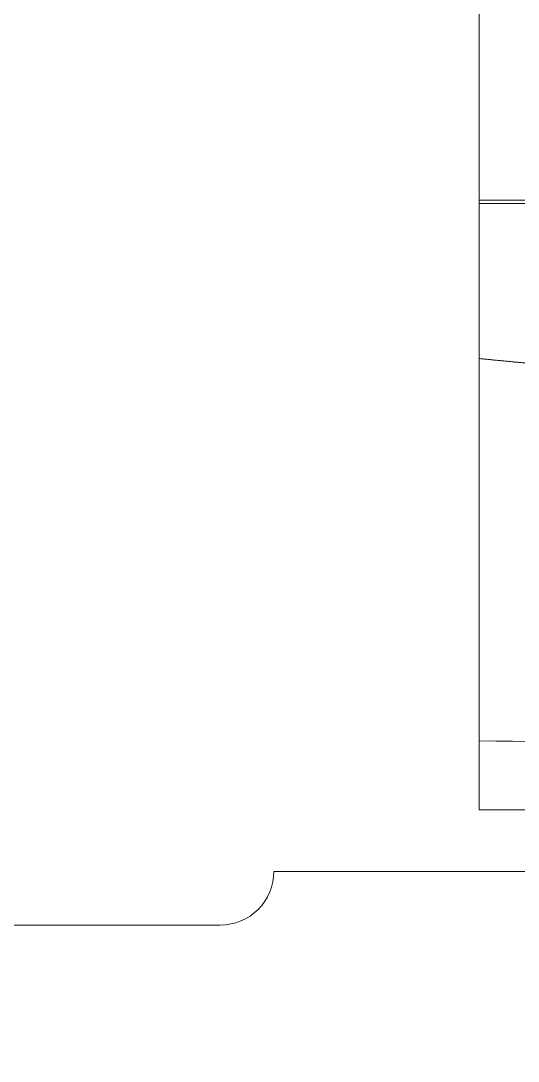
# Model space of a CAD drawing. Header units: millimetres. Extents: x -5 to 111, y -3 to 86.
# Drawn here: x 19.9888 to 20.0167, y 47.9874 to 48.0457 of the extents above; entities that cross this region are included whole.
import ezdxf

# ---------------------------------------------------------------- set-up
doc = ezdxf.new("R2010")
doc.units = ezdxf.units.MM
doc.layers.add('A1I6----E-', color=3, linetype='Continuous', lineweight=25)

# ---------------------------------------------------------------- blocks, each defined once
blk = doc.blocks.new('Gruppe-436')
at = {"layer": 'A1I6----E-', "lineweight": 9}
for p, q in [((-30.785946, 5.492004), (-30.785946, 5.511791)), ((-30.785946, 5.491823), (-30.785946, 5.492004)), ((-30.755946, 5.492004), (-30.785946, 5.492004)), ((-30.755946, 5.491823), (-30.785946, 5.491823)), ((-30.785946, 5.484849), (-30.785946, 5.491823)), ((-30.785946, 5.483137), (-30.785946, 5.484849)), ((-30.785946, 5.461717), (-30.785946, 5.483137)), ((-30.785946, 5.459426), (-30.785946, 5.461717)), ((-30.785946, 5.461717), (-30.785937, 5.461717)), ((-30.785946, 5.457986), (-30.785946, 5.459426)), ((-30.785946, 5.457986), (-30.785946, 5.457853)), ((-30.785946, 5.457853), (-30.755946, 5.457853))]:
    blk.add_line(p, q, dxfattribs=at)
at = {"layer": 'A1I6----E-', "lineweight": 9, "flags": 128}
blk.add_lwpolyline([(-30.756446, 5.438397), (-30.755446, 5.439397), (-30.755446, 5.453397), (-30.756446, 5.454397), (-30.797446, 5.454397, -0.414214), (-30.800446, 5.451397), (-30.817592, 5.451397, -0.399656), (-30.820588, 5.454247), (-30.822303, 5.488547, 0.399656), (-30.825299, 5.491397), (-30.830446, 5.491397), (-30.830446, 5.401397), (-30.825299, 5.401397, 0.399656), (-30.822303, 5.404247), (-30.820588, 5.438547, -0.399656), (-30.817592, 5.441397), (-30.800446, 5.441397, -0.414214), (-30.797446, 5.438397)], format="xyb", close=True, dxfattribs=at)
blk.add_lwpolyline([(-30.785937, 5.461717, 0.006251), (-30.755954, 5.461717, 0.006251)], format="xyb", dxfattribs=at)
at = {"layer": 'A1I6----E-', "lineweight": 9}
blk.add_rational_spline([(-30.785946, 5.483137), (-30.785263, 5.48307), (-30.78414, 5.482961), (-30.78323, 5.482874), (-30.782518, 5.482806), (-30.781805, 5.482739), (-30.781092, 5.482675), (-30.780893, 5.482657), (-30.780695, 5.482639), (-30.779586, 5.482539), (-30.778475, 5.482447), (-30.778406, 5.482441), (-30.778337, 5.482436), (-30.777089, 5.482332), (-30.77584, 5.482237), (-30.775827, 5.482236), (-30.775814, 5.482235), (-30.774591, 5.482143), (-30.773368, 5.482059), (-30.773355, 5.482058), (-30.773342, 5.482057), (-30.772144, 5.481975), (-30.770946, 5.481903), (-30.770946, 5.481903), (-30.770946, 5.481903)], [1, 1, 1, 1, 1, 0.999997144685, 1, 1, 1, 0.999994395857, 1, 1, 1, 0.999993663473, 1, 1, 1, 0.999992808146, 1, 1, 1, 0.999992803944, 1, 1, 1], degree=2, knots=[0, 0, 0, 1, 2, 3, 3, 4, 4, 5, 5, 6, 6, 7, 7, 8, 8, 9, 9, 10, 10, 11, 11, 12, 12, 13, 13, 13], dxfattribs=at)

msp = doc.modelspace()

# ---------------------------------------------------------------- block references
at = {"layer": 'A1I6----E-'}
msp.add_blockref('Gruppe-436', (50.800446, 42.543603), dxfattribs=at)

doc.saveas('drawing.dxf')
